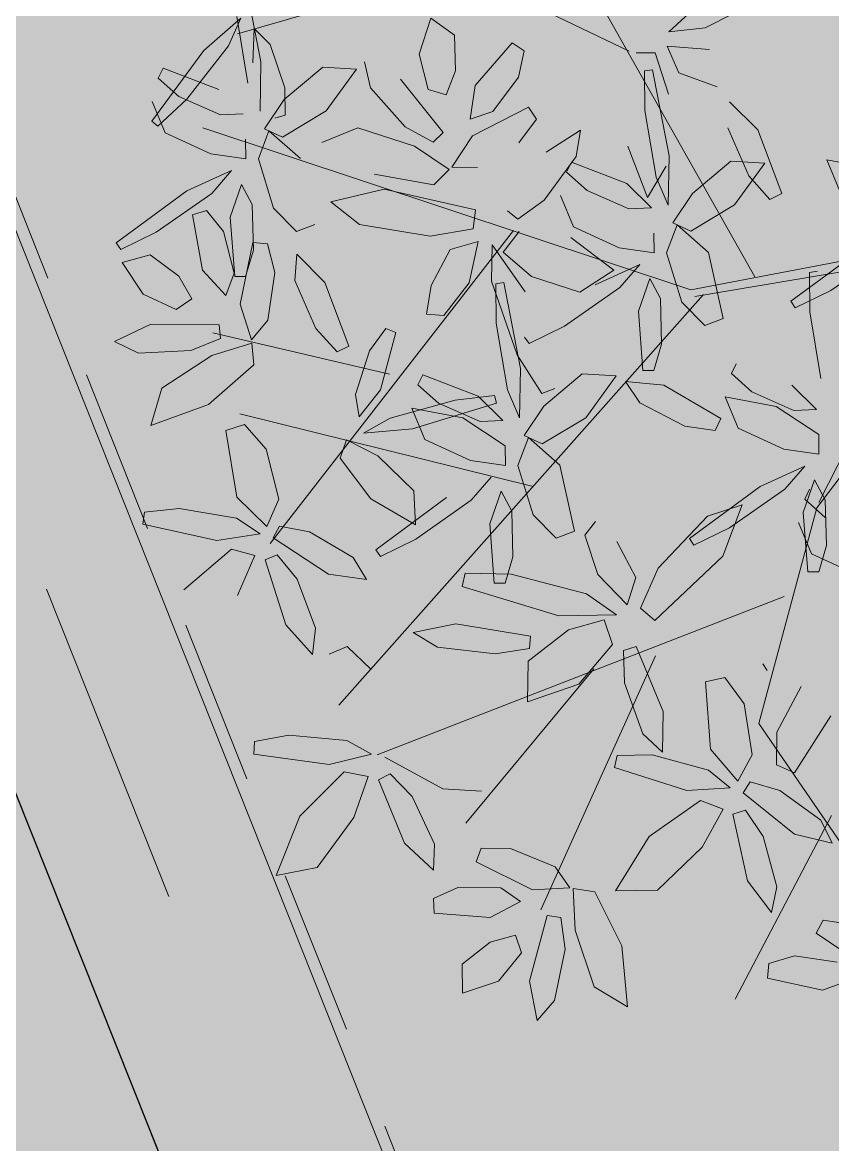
# Model space of a CAD drawing. Header units: metres. Extents: x -466 to 1322, y -1072 to 50.
# Drawn here: x 51.1 to 51.877, y -174.05 to -172.973 of the extents above; entities that cross this region are included whole.
import ezdxf

# ---------------------------------------------------------------- set-up
doc = ezdxf.new("R2010")
doc.units = ezdxf.units.M
for name, pattern in [('B1 P BAJA$0$HIDDEN', [9.524999999999999, 6.35, -3.175]), ('CENTER2', [28.575000000000003, 19.05, -3.175, 3.175, -3.175]), ('Hidden 1_16_', [0.00238125, 0.0015875, -0.0007937500000000001])]:
    doc.linetypes.add(name, pattern=pattern)
for name, color, linetype, lineweight in [('-Arbol', 64, 'Continuous', 9), ('A - Hatch muros', 4, 'Continuous', 0), ('A - PROY', 250, 'B1 P BAJA$0$HIDDEN', 0), ('A-EJES', 61, 'CENTER2', 0), ('A-MURO INT', 4, 'Continuous', 0)]:
    doc.layers.add(name, color=color, linetype=linetype, lineweight=lineweight)
doc.layers.add('AKU_Escalera', color=5, linetype='Continuous')
for name, color, linetype, lineweight, true_color in [('Hatch escaleras', 7, 'Continuous', 0, 0x78372d), ('Hatch Exterior', 7, 'Continuous', 0, 0xa99b89), ('Hatch Interior', 7, 'Continuous', 0, 0xaf6350)]:
    doc.layers.add(name, color=color, linetype=linetype, lineweight=lineweight, true_color=true_color)

# ---------------------------------------------------------------- blocks, each defined once
blk = doc.blocks.new('Planta(planta)002')
at = {"color": 44}
for p, q in [((0.4983716530350648, -0.04321891775215647), (0.7118917931401683, 0.2578444797959989)), ((0.5570896915639736, 0.05286514529511521), (0.7545958211611605, 0.02724272848253406)), ((0.01393868625096673, 0.01978703869039578), (0.2848515129299756, -0.06243573036161365)), ((-0.00108027495667784, -0.02939895851517349), (0.2795135094273604, -0.06243573036161365)), ((-0.00108027495667784, -0.02939895851517349), (0.1300494113538235, -0.248198252253033)), ((0.01163847780128435, -0.02696257955026482), (0.1348123678647113, -0.2424692405600233)), ((0.2848515129299756, -0.06243573036161365), (0.4983716530350648, -0.04321891775215647)), ((0.3755975724746321, -0.06243573036161365), (0.6531737546112453, -0.3763103363160738)), ((0.4716816355219464, -0.1585197934088853), (0.7385818106532867, -0.1777366060183496)), ((0.09719334663995483, -0.1948699466188941), (-0.3076668758615995, -0.6709681296610732)), ((0.5037096565377084, -0.2097646270341151), (0.6852017756270072, -0.2738206690656497)), ((0.1300494113538235, -0.2353870438467283), (0.6211457335954833, -0.4275551699413001)), ((0.1300494113538235, -0.248198252253033), (0.146063421861669, -0.7414297758957602)), ((0.3595835619667866, -0.3250655026908476), (0.3916115829825202, -0.613317691832723)), ((-0.06438751668045484, -0.3828242652802949), (-0.09948473925918222, -0.7478353800989161)), ((0.1353874148564387, -0.4275551699413001), (0.4983716530350648, -0.5428560455980325)), ((0.3062035269405001, -0.4916112119728062), (0.3275555409509998, -0.6645625254579492)), ((-0.08169402640204737, -0.5628119663847677), (0.0499793588143973, -0.7414297758957602))]:
    blk.add_line(p, q, dxfattribs=at)
at = {"color": 66}
for p, q in [((0.6828751419885091, 0.1368205820939608), (0.6682171888598933, 0.0782473393621057)), ((0.6963091549587483, 0.1278637561694556), (0.7175659844463276, 0.102896335963802)), ((0.6543385994896651, 0.0800621686231473), (0.6484841969815796, 0.1078623479545175)), ((0.6960198117809995, 0.06634567188899432), (0.6874929793907043, 0.1068598282349349)), ((0.6682171888598933, 0.0782473393621057), (0.6543385994896651, 0.0800621686231473)), ((0.4434169918089221, -0.05932813618920996), (0.4479294754028889, -0.0531063933884468)), ((0.3317339208667178, -0.1344990020161507), (0.278451108406955, -0.0974499535774207)), ((0.2842699967434683, -0.1206593381674228), (0.3546367692657579, -0.1669873244136983)), ((0.3068508077348753, -0.130541696127036), (0.3595405545066015, -0.1309807637409)), ((0.3284681193900454, -0.1581439497652459), (0.3068508077348753, -0.130541696127036)), ((0.3591492528597247, -0.1607655816129352), (0.3317339208667178, -0.1344990020161507)), ((0.3595405545066015, -0.1309807637409), (0.440009856623675, -0.1709880914792947)), ((0.391881527478283, -0.1853423091896218), (0.3284681193900454, -0.1581439497652459)), ((0.3546367692657579, -0.1669873244136983), (0.3591492528597247, -0.1607655816129352)), ((0.440009856623675, -0.1709880914792947), (0.4335867688724697, -0.1880087144563456)), ((0.4335867688724697, -0.1880087144563456), (0.391881527478283, -0.1853423091896218)), ((0.4074355520300141, -0.2022241044278781), (0.3813830955570392, -0.2314736729526592)), ((0.4352819587464776, -0.2010199816558611), (0.4074355520300141, -0.2022241044278781)), ((0.41748667889751, -0.2376241795114797), (0.4352819587464776, -0.2010199816558611)), ((0.4386049316797838, -0.2412440295131013), (0.4476603665258843, -0.2073579319050545)), ((0.3864298729554396, -0.2624163969266622), (0.41748667889751, -0.2376241795114797)), ((0.4458841545678309, -0.3155781031253895), (0.4386049316797838, -0.2412440295131013)), ((0.3705413050634134, -0.2570803832443005), (0.3864298729554396, -0.2624163969266622)), ((0.3315216738699114, -0.3079166592583533), (0.386161996057627, -0.2729900871715909)), ((0.386161996057627, -0.2729900871715909), (0.3985334056670915, -0.2872749995626798)), ((0.3985334056670915, -0.2872749995626798), (0.3851713931670755, -0.3156532774929346)), ((0.3183058685359796, -0.3310410508274337), (0.2802292394414518, -0.300468022708539)), ((0.3170654119069347, -0.3454356038089923), (0.3315216738699114, -0.3079166592583533)), ((0.3851713931670755, -0.3156532774929346), (0.3456960164087892, -0.3456392845882341)), ((0.429769990455064, -0.3198091889221772), (0.3890250006566411, -0.336055152481253)), ((0.4560805330377597, -0.3180173764116696), (0.429769990455064, -0.3198091889221772)), ((0.4595757409026344, -0.327925321667589), (0.4560805330377597, -0.3180173764116696)), ((0.3167962798387283, -0.3498611402950389), (0.3183058685359796, -0.3310410508274337)), ((0.2837581835373566, -0.3421788781582156), (0.3167962798387283, -0.3498611402950389)), ((0.3890250006566411, -0.336055152481253), (0.3745495912642642, -0.3523025597700973)), ((0.3456960164087892, -0.3456392845882341), (0.3170654119069347, -0.3454356038089923)), ((0.3022363493883233, -0.3599623282817213), (0.2576798286512734, -0.3754696751641875)), ((0.2811348853118787, -0.3802020436586275), (0.3022363493883233, -0.3599623282817213)), ((0.3322271460364572, -0.3636913833379989), (0.3210096222511289, -0.4112172383191215)), ((0.3498659268110922, -0.3569572881212757), (0.3322271460364572, -0.3636913833379989)), ((0.3571447232929108, -0.390086611696228), (0.3498659268110922, -0.3569572881212757)), ((0.310378728670913, -0.3741462143914553), (0.2966166987703454, -0.4043060699702803)), ((0.3188179773342594, -0.3942035024106438), (0.310378728670913, -0.3741462143914553)), ((0.2968332395616002, -0.3856019187354054), (0.2905079615874495, -0.3899680898514273)), ((0.3477798628980029, -0.4527004027380777), (0.2968332395616002, -0.3856019187354054)), ((0.2905079615874495, -0.3899680898514273), (0.3076235224312942, -0.4238589619116393)), ((0.3159541453357644, -0.4379743145109547), (0.3188179773342594, -0.3942035024106438)), ((0.353316495670275, -0.4382004042762162), (0.3571447232929108, -0.390086611696228)), ((0.2966166987703454, -0.4043060699702803), (0.2958044094704446, -0.4613888936240169)), ((0.3210096222511289, -0.4112172383191215), (0.3293737332969355, -0.4603011279372407)), ((0.3076235224312942, -0.4238589619116393), (0.3455461331215126, -0.4765236150698584)), ((0.3062522548270818, -0.4624963161345228), (0.3159541453357644, -0.4379743145109547)), ((0.3293737332969355, -0.4603011279372407), (0.353316495670275, -0.4382004042762162)), ((0.1974362807711989, -0.4502785600252528), (0.1571289572375036, -0.455922933782035)), ((0.2353355701166961, -0.4622294222029986), (0.1974362807711989, -0.4502785600252528)), ((0.1571289572375036, -0.455922933782035), (0.1736589576673726, -0.4783646664347798)), ((0.2397679280103562, -0.4783933893886982), (0.2353355701166961, -0.4622294222029986)), ((0.2958044094704446, -0.4613888936240169), (0.3062522548270818, -0.4624963161345228)), ((0.3678972975138315, -0.4953741671841883), (0.3477798628980029, -0.4527004027380777)), ((0.1295647955281209, -0.468748082325952), (0.1472746849403865, -0.4645866547113116)), ((0.1472746849403865, -0.4645866547113116), (0.1683214111999858, -0.5006902859767024)), ((0.1736589576673726, -0.4783646664347798), (0.2124669391593592, -0.4836758169391189)), ((0.2124669391593592, -0.4836758169391189), (0.2397679280103562, -0.4783933893886982)), ((0.3455461331215126, -0.4765236150698584), (0.3678972975138315, -0.4953741671841883)), ((0.3836339948750846, -0.4751244741575942), (0.3794769029375278, -0.5087882758647737)), ((0.3232082389609232, -0.494459866541836), (0.2663577820157368, -0.4996689082304557)), ((0.3546506704557491, -0.5049662387612552), (0.3232082389609232, -0.494459866541836)), ((0.1683214111999858, -0.5006902859767024), (0.1811130431815053, -0.5684943067423802)), ((0.2663577820157368, -0.4996689082304557), (0.2663577820157368, -0.5101752804498749)), ((0.3355946513679768, -0.5154726109806744), (0.3546506704557491, -0.5049662387612552)), ((0.2663577820157368, -0.5101752804498749), (0.2917658074661009, -0.5172383878242746)), ((0.2917658074661009, -0.5172383878242746), (0.3355946513679768, -0.5154726109806744)), ((0.2447789836424583, -0.5802596235689368), (0.2944165930450673, -0.5374818004489583)), ((0.2944165930450673, -0.5374818004489583), (0.3035039990966339, -0.546190351110118)), ((0.3035039990966339, -0.546190351110118), (0.2894424137113916, -0.5730931106374015)), ((0.1702588424577529, -0.601831656603359), (0.1412370667094391, -0.5578528125115376)), ((0.1811130431815053, -0.5684943067423802), (0.1702588424577529, -0.601831656603359)), ((0.2289050668629411, -0.6150154104438084), (0.2447789836424583, -0.5802596235689368)), ((0.2894424137113916, -0.5730931106374015), (0.2531205473575859, -0.6079377573390818)), ((0.1959190556035999, -0.6086328251137711), (0.2082904652130644, -0.62291773750486)), ((0.2531205473575859, -0.6079377573390818), (0.2289050668629411, -0.6150154104438084)), ((0.2525908961787913, -0.6288210920274659), (0.2978443029211526, -0.6190282837129635)), ((0.2978443029211526, -0.6190282837129635), (0.3209044480566323, -0.6272952049773943)), ((0.3238665002721071, -0.6260939116268869), (0.3427416657634375, -0.616914865226855)), ((0.05172882432832182, -0.6536661287157033), (0.09351524308332948, -0.6778216161003963)), ((0.107322742375203, -0.6715728677893509), (0.08269990390166271, -0.6810159111851277)), ((0.08269990390166271, -0.6810159111851277), (0.04852648371167056, -0.708516145332398)), ((0.06743688819724625, -0.7111124131063677), (-0.004657837386687902, -0.7547027277165625)), ((0.04852648371167056, -0.708516145332398), (0.0394636253353724, -0.7282994797009419)), ((0.0345234389335296, -0.7480050308799555), (0.09089194485785157, -0.7158447816008078)), ((0.0394636253353724, -0.7282994797009419), (0.07098514442446202, -0.7180328254340553)), ((0.1063737583163178, -0.7399488079124605), (0.1055614690164175, -0.7970316315661972)), ((0.03452556351544089, -0.7438910322541048), (0.07608722872510754, -0.7662156673580389)), ((0.06370600276250116, -0.7457403105068794), (0.03452556351544089, -0.7438910322541048))]:
    blk.add_line(p, q, dxfattribs=at)
at = {"color": 68}
for p, q in [((0.7175659844463276, 0.102896335963802), (0.7248728874250832, 0.04932966600600963)), ((0.7113621254723084, 0.0456734166149495), (0.6960198117809995, 0.06634567188899432)), ((0.5647739418729953, 0.04492481836150652), (0.5817678591377657, 0.06273216266160198)), ((0.5817678591377657, 0.06273216266160198), (0.5862392157388929, 0.02589906239900941)), ((0.5518433845386066, -0.002026410538002565), (0.5647739418729953, 0.04492481836150652)), ((0.7248728874250832, 0.04932966600600963), (0.7113621254723084, 0.0456734166149495)), ((0.5862392157388929, 0.02589906239900941), (0.5660588268689706, -0.03422036219573243)), ((0.5987540821644775, -0.001778517669841051), (0.639700063166659, 0.02749355125187414)), ((0.639700063166659, 0.02749355125187414), (0.6646805435539473, 0.03102317852366099)), ((0.6646805435539473, 0.03102317852366099), (0.6439836504744996, -0.001095111780658797)), ((0.4675885425242612, 0.01939685921054402), (0.5309314109583028, 0.005500411281063489)), ((0.5309314109583028, 0.005500411281063489), (0.5295912397662867, -0.01334937489603583)), ((0.5537904041942538, -0.03140867081179621), (0.5518433845386066, -0.002026410538002565)), ((0.5809776286198787, -0.02638510932951554), (0.5987540821644775, -0.001778517669841051)), ((0.6439836504744996, -0.001095111780658797), (0.5887213643027387, -0.03630752642606971)), ((0.5000836595123967, -0.02398764279535159), (0.4509624705352682, -0.01731120772854711)), ((0.5295912397662867, -0.01334937489603583), (0.5000836595123967, -0.02398764279535159)), ((0.5660588268689706, -0.03422036219573243), (0.5537904041942538, -0.03140867081179621)), ((0.5887213643027387, -0.03630752642606971), (0.5809776286198787, -0.02638510932951554)), ((0.4855458940361057, -0.06270379979579666), (0.5289155638020926, -0.03869259957345683)), ((0.5289155638020926, -0.03869259957345683), (0.5572206478092738, -0.04300249740842688)), ((0.5572206478092738, -0.04300249740842688), (0.5375302414407201, -0.07805877512265802)), ((0.5570909685216225, -0.07303813925035207), (0.5658432816361838, -0.04742725982322327)), ((0.5658432816361838, -0.04742725982322327), (0.5826412301922748, -0.08575420875161655)), ((0.5872627800918337, -0.04675040773112471), (0.5870716605308957, -0.0700947631252351)), ((0.6285822413932909, -0.05315795030609394), (0.5872627800918337, -0.04675040773112471)), ((0.6821209071585148, -0.07906482748315646), (0.6285822413932909, -0.05315795030609394)), ((0.468250045317264, -0.0888710245900377), (0.4855458940361057, -0.06270379979579666)), ((0.5620927288401392, -0.1287806591914791), (0.5570909685216225, -0.07303813925035207)), ((0.5870716605308957, -0.0700947631252351), (0.6366150155797996, -0.1042582743847156)), ((0.7441611600415499, -0.09276408358705446), (0.7972990753851903, -0.06735459482204043)), ((0.7972990753851903, -0.06735459482204043), (0.7902115537688026, -0.1040070134183688)), ((0.5375302414407201, -0.07805877512265802), (0.4784436235222813, -0.1047833299266152)), ((0.5826412301922748, -0.08575420875161655), (0.5858542253695536, -0.1584699969936949)), ((0.6967459440269472, -0.1165417053257878), (0.6821209071585148, -0.07906482748315646)), ((0.4784436235222813, -0.1047833299266152), (0.468250045317264, -0.0888710245900377)), ((0.7044483344973003, -0.1349421965564925), (0.7441611600415499, -0.09276408358705446)), ((0.6366150155797996, -0.1042582743847156), (0.6967459440269472, -0.1165417053257878)), ((0.7902115537688026, -0.1040070134183688), (0.7454326566021408, -0.1398573436691564)), ((0.5562665845467656, -0.1203299018518695), (0.5191123602570968, -0.133110898364837)), ((0.5461013648084503, -0.1440774865890457), (0.5562665845467656, -0.1203299018518695)), ((0.5740658234091329, -0.159953394022514), (0.5620927288401392, -0.1287806591914791)), ((0.5191123602570968, -0.133110898364837), (0.4696540561639573, -0.1791740146907843)), ((0.7085744341588178, -0.1555213623977583), (0.7044483344973003, -0.1349421965564925)), ((0.7454326566021408, -0.1398573436691564), (0.7085744341588178, -0.1555213623977583)), ((0.7658384891928609, -0.1426275389926541), (0.8156277903250242, -0.1352134782576648)), ((0.8156277903250242, -0.1352134782576648), (0.8396289102008065, -0.1440834407139153)), ((0.5063242929960783, -0.1774560280643316), (0.5461013648084503, -0.1440774865890457)), ((0.738929499770796, -0.1569676832031419), (0.7658384891928609, -0.1426275389926541)), ((0.8396289102008065, -0.1440834407139153), (0.8067557819149371, -0.1640221144944078)), ((0.5858542253695536, -0.1584699969936949), (0.5740658234091329, -0.159953394022514)), ((0.6951790444787722, -0.1789231013953181), (0.708990494831792, -0.1586905503943257)), ((0.708990494831792, -0.1586905503943257), (0.7232914085636124, -0.1917335006278584)), ((0.7414686392082199, -0.1700145178572203), (0.738929499770796, -0.1569676832031419)), ((0.8067557819149371, -0.1640221144944078), (0.7414686392082199, -0.1700145178572203)), ((0.4696540561639573, -0.1791740146907843), (0.4773452303984662, -0.1891372291448876)), ((0.4773452303984662, -0.1891372291448876), (0.5063242929960783, -0.1774560280643316)), ((0.6932515670425641, -0.2251838271484576), (0.6951790444787722, -0.1789231013953181)), ((0.7699852348534946, -0.1920864347881377), (0.7837981286002984, -0.180551811101199)), ((0.7837981286002984, -0.180551811101199), (0.816896493476424, -0.1921197532301315)), ((0.7232914085636124, -0.1917335006278584), (0.71690317027331, -0.251774076621027)), ((0.7844749663986255, -0.2125433129714693), (0.7699852348534946, -0.1920864347881377)), ((0.816896493476424, -0.1921197532301315), (0.8397399009043038, -0.2204419110173603)), ((0.4563925252676193, -0.2167672560810416), (0.4757950527259345, -0.2011482929910215)), ((0.4757950527259345, -0.2011482929910215), (0.5227800252659627, -0.2183251216334163)), ((0.7320220681882086, -0.2207636018435526), (0.737838344553845, -0.1987395043691134)), ((0.737838344553845, -0.1987395043691134), (0.7623541211341749, -0.2205156741483254)), ((0.4476603665258843, -0.2073579319050545), (0.4676556554696942, -0.2587902692217625)), ((0.8137035360112623, -0.2304336006318337), (0.7844749663986255, -0.2125433129714693)), ((0.4771549651377356, -0.2457239415027317), (0.4563925252676193, -0.2167672560810416)), ((0.5227800252659627, -0.2183251216334163), (0.5554631314703298, -0.2585047564582528)), ((0.7029070167584792, -0.2519026648920111), (0.6932515670425641, -0.2251838271484576)), ((0.7460883455216134, -0.2597025743134989), (0.7320220681882086, -0.2207636018435526)), ((0.7623541211341749, -0.2205156741483254), (0.7770235009094044, -0.2725501651953053)), ((0.8397399009043038, -0.2204419110173603), (0.8137035360112623, -0.2304336006318337)), ((0.518743006985062, -0.2715810743649172), (0.4771549651377356, -0.2457239415027317)), ((0.5554631314703298, -0.2585047564582528), (0.518743006985062, -0.2715810743649172)), ((0.71690317027331, -0.251774076621027), (0.7029070167584792, -0.2519026648920111)), ((0.4676556554696942, -0.2587902692217625), (0.4734351446266176, -0.3556787108664743)), ((0.7641508093684131, -0.2780458599325186), (0.7460883455216134, -0.2597025743134989)), ((0.4954037121446735, -0.2775445579765563), (0.5068572590122935, -0.2743849453932192)), ((0.5090177484520977, -0.3490467762155465), (0.4954037121446735, -0.2775445579765563)), ((0.5068572590122935, -0.2743849453932192), (0.5231795517687923, -0.3035170093361526)), ((0.6514845380097638, -0.2704442053193361), (0.6621927580104416, -0.3059689055886672)), ((0.7770235009094044, -0.2725501651953053), (0.7641508093684131, -0.2780458599325186)), ((0.7145922390360191, -0.2952498109138801), (0.7386002865765704, -0.2874976291340108)), ((0.7386002865765704, -0.2874976291340108), (0.7237046860263403, -0.3226838059576238)), ((0.6792591740597054, -0.3310967340533644), (0.7145922390360191, -0.2952498109138801)), ((0.5231795517687923, -0.3035170093361526), (0.5361282764789292, -0.3579649355046666)), ((0.6621927580104416, -0.3059689055886672), (0.6525975470567205, -0.3686548309252036)), ((0.4602514629511933, -0.3573691726538577), (0.4458841545678309, -0.3155781031253895)), ((0.7237046860263403, -0.3226838059576238), (0.675282975349405, -0.3668332380401456)), ((0.4076963176036053, -0.3517503926716912), (0.4595757409026344, -0.327925321667589)), ((0.6659555497299028, -0.3583822656300217), (0.6792591740597054, -0.3310967340533644)), ((0.3745495912642642, -0.3523025597700973), (0.4076963176036053, -0.3517503926716912)), ((0.5311415515983704, -0.384566678019997), (0.5090177484520977, -0.3490467762155465)), ((0.3925976991698121, -0.3760962825462961), (0.3652485147690072, -0.3657551038263289)), ((0.4734351446266176, -0.3556787108664743), (0.4602514629511933, -0.3573691726538577)), ((0.5361282764789292, -0.3579649355046666), (0.5311415515983704, -0.384566678019997)), ((0.675282975349405, -0.3668332380401456), (0.6659555497299028, -0.3583822656300217)), ((0.445880511629575, -0.4131453309850261), (0.3925976991698121, -0.3760962825462961)), ((0.7174393388694273, -0.3766142053814709), (0.6756328715158286, -0.3773716824473863)), ((0.7746214745705284, -0.3929775294217905), (0.7174393388694273, -0.3766142053814709)), ((0.6504043880144108, -0.4084346292179966), (0.6546451214921047, -0.3817038172314984)), ((0.6546451214921047, -0.3817038172314984), (0.6777537471644317, -0.4165910284899113)), ((0.6756328715158286, -0.3773716824473863), (0.6794392148331774, -0.4004044244900435)), ((0.7954437752690566, -0.4273990324374144), (0.7746214745705284, -0.3929775294217905)), ((0.3984165875063255, -0.3993056671362982), (0.4687833600286151, -0.4456336533825738)), ((0.6648709343136341, -0.4624990831026263), (0.6504043880144108, -0.4084346292179966)), ((0.6794392148331774, -0.4004044244900435), (0.7340978289440052, -0.4255862718123131)), ((0.4331818090115949, -0.4181479852291812), (0.4032504306573492, -0.4310247257415192)), ((0.4247405277754623, -0.4672186622646848), (0.4331818090115949, -0.4181479852291812)), ((0.4732958436225818, -0.4394119105818106), (0.445880511629575, -0.4131453309850261)), ((0.565583118069446, -0.4392362859738448), (0.5781461735253064, -0.4104953800390909)), ((0.6777537471644317, -0.4165910284899113), (0.6933623467371062, -0.4876844938510523)), ((0.7340978289440052, -0.4255862718123131), (0.7954437752690566, -0.4273990324374144)), ((0.4032504306573492, -0.4310247257415192), (0.3836339948750846, -0.4751244741575942)), ((0.4687833600286151, -0.4456336533825738), (0.4732958436225818, -0.4394119105818106)), ((0.5783492311428873, -0.4531695861838578), (0.565583118069446, -0.4392362859738448)), ((0.4834030196872938, -0.4634014360979393), (0.4986774116936943, -0.4440989055939113)), ((0.4986774116936943, -0.4440989055939113), (0.5065356974162634, -0.4803606988522588)), ((0.6820016539406826, -0.4911632215941886), (0.6648709343136341, -0.4624990831026263)), ((0.3983512710561481, -0.5083057266689863), (0.4247405277754623, -0.4672186622646848)), ((0.4748696157217078, -0.5113472203225395), (0.4834030196872938, -0.4634014360979393)), ((0.5215563840114168, -0.5067623899785474), (0.5596200244918421, -0.4738293267659408)), ((0.5596200244918421, -0.4738293267659408), (0.584167069770924, -0.4680047892629187)), ((0.584167069770924, -0.4680047892629187), (0.5665289529463013, -0.5018993727549095)), ((0.5065356974162634, -0.4803606988522588), (0.4920012364935216, -0.5420886726909462)), ((0.6933623467371062, -0.4876844938510523), (0.6820016539406826, -0.4911632215941886)), ((0.5665289529463013, -0.5018993727549095), (0.5147596756413471, -0.5420712079807597)), ((0.3794769029375278, -0.5087882758647737), (0.3983512710561481, -0.5083057266689863)), ((0.4795253751602651, -0.5404235338506815), (0.4748696157217078, -0.5113472203225395)), ((0.5061315594580034, -0.5329073979384944), (0.5215563840114168, -0.5067623899785474)), ((0.5147596756413471, -0.5420712079807597), (0.5061315594580034, -0.5329073979384944)), ((0.4920012364935216, -0.5420886726909462), (0.4795253751602651, -0.5404235338506815)), ((0.4144672555000941, -0.5778953810313734), (0.4554306908838122, -0.5499765172777753)), ((0.4554306908838122, -0.5499765172777753), (0.4840130431905241, -0.5516504756453653)), ((0.4840130431905241, -0.5516504756453653), (0.467648786604844, -0.5883773842619942)), ((0.4866614225770833, -0.5815694108570124), (0.4930079038090431, -0.5552589128408467)), ((0.4930079038090431, -0.5552589128408467), (0.5132781052775348, -0.5918682698726165)), ((0.5142730317716442, -0.5526042234842046), (0.5162414670048321, -0.5758662250787769)), ((0.5560079732776195, -0.5551633525519848), (0.5142730317716442, -0.5526042234842046)), ((0.3996652937645795, -0.6055498917867226), (0.4144672555000941, -0.5778953810313734)), ((0.4967964608479392, -0.6366105512423559), (0.4866614225770833, -0.5815694108570124)), ((0.5162414670048321, -0.5758662250787769), (0.5687317575224906, -0.605301899564854)), ((0.467648786604844, -0.5883773842619942), (0.4112866615835955, -0.6204513785501771)), ((0.5132781052775348, -0.5918682698726165), (0.5232016217240254, -0.6639753639689125)), ((0.119822902056554, -0.6295272956935491), (0.09457034448259538, -0.6020329128563713)), ((0.4112866615835955, -0.6204513785501771), (0.3996652937645795, -0.6055498917867226)), ((0.2082904652130644, -0.62291773750486), (0.1949284527130484, -0.6512960154351148)), ((0.3427416657634375, -0.616914865226855), (0.3935664385394748, -0.6447167392398594)), ((0.2291676567859291, -0.6448982763558133), (0.2525908961787913, -0.6288210920274659)), ((0.3209044480566323, -0.6272952049773943), (0.292531900547166, -0.6494616490206724)), ((0.3483135346994652, -0.6578150804596898), (0.3238665002721071, -0.6260939116268869)), ((0.1280629280819525, -0.6666837887696144), (0.08998629898742472, -0.6361107606507193)), ((0.1268224714529076, -0.6810783417511725), (0.1412787334158843, -0.6435593972005336)), ((0.2328192386591663, -0.6584103005556576), (0.2291676567859291, -0.6448982763558133)), ((0.3935664385394748, -0.6447167392398594), (0.4315470233747893, -0.6897362388143176)), ((0.5116009064405445, -0.6665425204575577), (0.4967964608479392, -0.6366105512423559)), ((0.1949284527130484, -0.6512960154351148), (0.1554530759547621, -0.6812820225304144)), ((0.2395270500010369, -0.6554519268643575), (0.198782060202614, -0.6716978904234332)), ((0.292531900547166, -0.6494616490206724), (0.2328192386591663, -0.6584103005556576)), ((0.2658375925837326, -0.6536601143538499), (0.2395270500010369, -0.6554519268643575)), ((0.2693328004486073, -0.6635680596097693), (0.2658375925837326, -0.6536601143538499)), ((0.3181307149686674, -0.6615788527703792), (0.3301165810796149, -0.6558337559788541)), ((0.3301165810796149, -0.6558337559788541), (0.3507751817572657, -0.6782604290655119)), ((0.1265533393847011, -0.6855038782372196), (0.1280629280819525, -0.6666837887696144)), ((0.2174533771495781, -0.6873931306138714), (0.2693328004486073, -0.6635680596097693)), ((0.2325015321701942, -0.6886515735533454), (0.2666389388345527, -0.6652263478069891)), ((0.2666389388345527, -0.6652263478069891), (0.2894179600701134, -0.665304654096472)), ((0.2894179600701134, -0.665304654096472), (0.2745227871152114, -0.6945169579123878)), ((0.340382601763018, -0.723248727384826), (0.3181307149686674, -0.6615788527703792)), ((0.3942914441016443, -0.6921141716656951), (0.3483135346994652, -0.6578150804596898)), ((0.5232016217240254, -0.6639753639689125), (0.5116009064405445, -0.6665425204575577)), ((0.09351524308332948, -0.6778216161003963), (0.1265533393847011, -0.6855038782372196)), ((0.1135747434198056, -0.6800165838049024), (0.107322742375203, -0.6715728677893509)), ((0.198782060202614, -0.6716978904234332), (0.1843066508102371, -0.6879452977122775)), ((0.3507751817572657, -0.6782604290655119), (0.3704972608209216, -0.7245743837791654)), ((0.1554530759547621, -0.6812820225304144), (0.1268224714529076, -0.6810783417511725)), ((0.1843066508102371, -0.6879452977122775), (0.2174533771495781, -0.6873931306138714)), ((0.2193021605359737, -0.7107537299182702), (0.2325015321701942, -0.6886515735533454)), ((0.1119934089342962, -0.6956050662239015), (0.06743688819724625, -0.7111124131063677)), ((0.1596229863570651, -0.6926000260634559), (0.1419842055824301, -0.6993341212801791)), ((0.1669017828388837, -0.7257293496384083), (0.1596229863570651, -0.6926000260634559)), ((0.2745227871152114, -0.6945169579123878), (0.2278645047185304, -0.7218259975384811)), ((0.2878124731122567, -0.713914756345404), (0.3039575787930744, -0.6947373804088244)), ((0.3039575787930744, -0.6947373804088244), (0.3186008848325743, -0.7051976464424063)), ((0.4315470233747893, -0.6897362388143176), (0.3942914441016443, -0.6921141716656951)), ((0.1285750368802323, -0.7298462403528241), (0.1201357882168859, -0.7097889523336356)), ((0.1750055743149801, -0.7013978417685092), (0.2081736470522983, -0.7349484050784785)), ((0.202354758715785, -0.7117390204884764), (0.1750055743149801, -0.7013978417685092)), ((0.2278645047185304, -0.7218259975384811), (0.2193021605359737, -0.7107537299182702)), ((0.3186008848325743, -0.7051976464424063), (0.3157473519063299, -0.7401429807863544)), ((0.2556375711755479, -0.7487880689272064), (0.202354758715785, -0.7117390204884764)), ((0.2778654278595418, -0.7467084747212116), (0.2878124731122567, -0.713914756345404)), ((0.1257112048817373, -0.773617052453135), (0.1285750368802323, -0.7298462403528241)), ((0.1630735552162479, -0.7738431422183965), (0.1669017828388837, -0.7257293496384083)), ((0.3679620513807613, -0.7500361728435934), (0.340382601763018, -0.723248727384826)), ((0.3704972608209216, -0.7245743837791654), (0.3679620513807613, -0.7500361728435934)), ((0.2081736470522983, -0.7349484050784785), (0.278540419574588, -0.781276391324754)), ((0.3157473519063299, -0.7401429807863544), (0.294096011314938, -0.76938653281473)), ((0.1255225088058403, -0.7654990977781466), (0.06370600276250116, -0.7457403105068794)), ((0.2830529031685547, -0.7750546485239909), (0.2556375711755479, -0.7487880689272064)), ((0.294096011314938, -0.76938653281473), (0.2778654278595418, -0.7467084747212116)), ((0.07608722872510754, -0.7662156673580389), (0.1569599213857877, -0.7898244065588091)), ((0.1160093143730547, -0.7981390540767013), (0.1257112048817373, -0.773617052453135)), ((0.1594452268755902, -0.7825514533562226), (0.1255225088058403, -0.7654990977781466)), ((0.1391307928429084, -0.7959438658794209), (0.1630735552162479, -0.7738431422183965)), ((0.278540419574588, -0.781276391324754), (0.2830529031685547, -0.7750546485239909)), ((0.1569599213857877, -0.7898244065588091), (0.1594452268755902, -0.7825514533562226)), ((0.1055614690164175, -0.7970316315661972), (0.1160093143730547, -0.7981390540767013))]:
    blk.add_line(p, q, dxfattribs=at)
at = {"color": 64}
for p, q in [((0.3279501274505821, -0.05189488708285239), (0.3317783550732178, -0.003781094502864235)), ((0.3156233996922069, -0.04116285995330182), (0.274878409893784, -0.05740882351237753)), ((0.3419339422749026, -0.03937104744279418), (0.3156233996922069, -0.04116285995330182)), ((0.3454291501397773, -0.04927899269871361), (0.3419339422749026, -0.03937104744279418)), ((0.2808858866073898, -0.07619079894115721), (0.2905877771160714, -0.05166879731759266)), ((0.2935497268407481, -0.07310406370281575), (0.3454291501397773, -0.04927899269871361)), ((0.3040073650772426, -0.07399561074387684), (0.3279501274505821, -0.05189488708285239)), ((0.274878409893784, -0.05740882351237753), (0.2604030005014071, -0.07365623080122186)), ((0.2604030005014071, -0.07365623080122186), (0.2935497268407481, -0.07310406370281575)), ((0.2704380412507521, -0.0750833764306531), (0.2808858866073898, -0.07619079894115721)), ((0.2180805552736, -0.08504505436912346), (0.2068630314882718, -0.1325709093502461)), ((0.235719336048235, -0.07831095915240027), (0.2180805552736, -0.08504505436912346)), ((0.2429981325300536, -0.1114402827273526), (0.235719336048235, -0.07831095915240027)), ((0.1962321379080558, -0.09549988542257815), (0.1824701080074886, -0.1256597410014049)), ((0.2046713865714027, -0.1155571734417684), (0.1962321379080558, -0.09549988542257815)), ((0.2511019240061501, -0.0871087748574535), (0.2842699967434683, -0.1206593381674228)), ((0.278451108406955, -0.0974499535774207), (0.2511019240061501, -0.0871087748574535)), ((0.1106197886246996, -0.1337159639688998), (0.1669882945490215, -0.1015557146897521)), ((0.0369537609081263, -0.1079934695065621), (0.1073205334304159, -0.1543214557528376)), ((0.2018075545729072, -0.1593279855420811), (0.2046713865714027, -0.1155571734417684)), ((0.2391699049074179, -0.1595540753073408), (0.2429981325300536, -0.1114402827273526)), ((0.1118330170243826, -0.1480997129520745), (0.08441768503137581, -0.12183313335529)), ((0.07511364627086436, -0.1471639187260472), (0.1106197886246996, -0.1337159639688998)), ((0.2068630314882718, -0.1325709093502461), (0.2152271425340784, -0.1816547989683652)), ((0.1073205334304159, -0.1543214557528376), (0.1118330170243826, -0.1480997129520745)), ((0.1921056640642256, -0.1838499871656456), (0.2018075545729072, -0.1593279855420811)), ((0.2152271425340784, -0.1816547989683652), (0.2391699049074179, -0.1595540753073408)), ((0.1816578187075879, -0.1827425646551415), (0.1921056640642256, -0.1838499871656456)), ((0.2248712148834411, -0.2408898554499164), (0.2362159730641384, -0.1784968288334277)), ((0.2362159730641384, -0.1784968288334277), (0.2487608931491117, -0.1795189753129716)), ((0.2487608931491117, -0.1795189753129716), (0.2549039465521281, -0.208317777357923)), ((0.09054599697649834, -0.2445880113464227), (0.145186319164214, -0.2096614392596603)), ((0.145186319164214, -0.2096614392596603), (0.1575577287736785, -0.2239463516507492)), ((0.2549039465521281, -0.208317777357923), (0.248844433223375, -0.2566385752235458)), ((0.1575577287736785, -0.2239463516507492), (0.1441957162736625, -0.252324629581004)), ((0.2345816333999211, -0.2767001623048344), (0.2248712148834411, -0.2408898554499164)), ((0.1441957162736625, -0.252324629581004), (0.1047203395153762, -0.2823106366763035)), ((0.188794313561651, -0.2564805410102466), (0.1480493237632281, -0.2727265045693223)), ((0.2151048561443467, -0.254688728499739), (0.188794313561651, -0.2564805410102466)), ((0.2186000640092214, -0.2645966737556584), (0.2151048561443467, -0.254688728499739)), ((0.248844433223375, -0.2566385752235458), (0.2345816333999211, -0.2767001623048344)), ((0.1667206407101922, -0.2884217447597606), (0.2186000640092214, -0.2645966737556584)), ((0.1480493237632281, -0.2727265045693223), (0.1335739143708512, -0.2889739118581667)), ((0.1047203395153762, -0.2823106366763035), (0.07608973501352168, -0.2821069558970617)), ((0.1335739143708512, -0.2889739118581667), (0.1667206407101922, -0.2884217447597606)), ((0.2323216677466533, -0.2869014775352792), (0.2419717647823489, -0.3180233907735226)), ((0.2802292394414518, -0.300468022708539), (0.2323216677466533, -0.2869014775352792)), ((-0.0615358617855124, -0.330936638352151), (-0.06142345283838591, -0.2917670696617662)), ((0.0612606724949103, -0.2966336803697907), (0.01670415175786033, -0.3121410272522569)), ((0.04015920841846565, -0.3168733957466969), (0.0612606724949103, -0.2966336803697907)), ((0.1088902499176791, -0.2936286402093451), (0.09125146914304416, -0.3003627354260683)), ((0.1161690463994978, -0.3267579637842974), (0.1088902499176791, -0.2936286402093451)), ((-0.09252982108109631, -0.3110981667775876), (-0.08158462941135536, -0.3502994686037875)), ((0.01670415175786033, -0.3121410272522569), (-0.05539057382607382, -0.3557313418624517)), ((0.02680657299199751, -0.3115838692890076), (0.06128976368285777, -0.3179164934593164)), ((0.06940305177749995, -0.310817566479523), (0.05564102187693276, -0.3409774220583497)), ((0.07784230044084683, -0.3308748544987132), (0.06940305177749995, -0.310817566479523)), ((0.1242728378755942, -0.3024264559143983), (0.1574409106129124, -0.3359770192243676)), ((0.1516220222763991, -0.3127676346343655), (0.1242728378755942, -0.3024264559143983)), ((-0.1107397472802987, -0.3223889817362124), (-0.09505353903617575, -0.3537611251484165)), ((-0.01620929750585631, -0.3490336450258447), (0.04015920841846565, -0.3168733957466969)), ((0.06128976368285777, -0.3179164934593164), (0.02155277148978385, -0.352519580701431)), ((0.2049048347361619, -0.3498166830730955), (0.1516220222763991, -0.3127676346343655)), ((0.2419717647823489, -0.3180233907735226), (0.2837581835373566, -0.3421788781582156)), ((-0.09505353903617575, -0.3537611251484165), (-0.1441210738311902, -0.3285128790519849)), ((-0.08158462941135536, -0.3502994686037875), (-0.0615358617855124, -0.330936638352151)), ((-0.07168943692114382, -0.3589164233110971), (-0.03869927607815171, -0.3332632331713281)), ((0.07497846844235134, -0.3746456665990259), (0.07784230044084683, -0.3308748544987132)), ((0.112340818776862, -0.3748717563642856), (0.1161690463994978, -0.3267579637842974)), ((0.1226931396348911, -0.3736456344806438), (0.1378152857072337, -0.3241086868153928)), ((0.1378152857072337, -0.3241086868153928), (0.1691486056388669, -0.3472944732862384)), ((0.05564102187693276, -0.3409774220583497), (0.05482873257703202, -0.3980602457120863)), ((0.2642211781372144, -0.3379981936440402), (0.272977133913523, -0.3479982117448674)), ((-0.05171543985969151, -0.362481599782992), (-0.01620929750585631, -0.3490336450258447)), ((0.1691486056388669, -0.3472944732862384), (0.1708810132959151, -0.3962347972354863)), ((0.2323201667291688, -0.37608326266988), (0.2049048347361619, -0.3498166830730955)), ((0.272977133913523, -0.3479982117448674), (0.2463023343123112, -0.3832312659518351)), ((-0.06521386241290017, -0.3759171467537854), (-0.07168943692114382, -0.3589164233110971)), ((-0.05539057382607382, -0.3557313418624517), (-0.05171543985969151, -0.362481599782992)), ((0.0652765779336697, -0.3991676682225904), (0.07497846844235134, -0.3746456665990259)), ((0.0883980564035225, -0.39697248002531), (0.112340818776862, -0.3748717563642856)), ((0.2576798286512734, -0.3754696751641875), (0.1855851030673392, -0.4190599897743823)), ((0.2278076831352021, -0.3823050054706432), (0.2323201667291688, -0.37608326266988)), ((0.2463023343123112, -0.3832312659518351), (0.1886627502720213, -0.4307309495014522)), ((0.2247663793875567, -0.4123622929377753), (0.2811348853118787, -0.3802020436586275)), ((0.04805870489133923, -0.395697784902965), (0.0226781805359213, -0.4005049105120619)), ((0.09794836520225303, -0.4100979330635139), (0.04805870489133923, -0.395697784902965)), ((0.05482873257703202, -0.3980602457120863), (0.0652765779336697, -0.3991676682225904)), ((0.1554859271765032, -0.4421136961226555), (0.1870244024768954, -0.3968321162304722)), ((0.1708810132959151, -0.3962347972354863), (0.1584258157014844, -0.4296179755271758)), ((0.0226781805359213, -0.4005049105120619), (0.05400848230667421, -0.4242157191314533)), ((0.1238063410135641, -0.4276365081100293), (0.09794836520225303, -0.4100979330635139)), ((0.1855851030673392, -0.4190599897743823), (0.1892602370337215, -0.4258102476949226)), ((0.1892602370337215, -0.4258102476949226), (0.2247663793875567, -0.4123622929377753)), ((0.1198261284038686, -0.4395770990060299), (0.1238063410135641, -0.4276365081100293)), ((0.1584258157014844, -0.4296179755271758), (0.1346404283400542, -0.4222243682989824)), ((0.1886627502720213, -0.4307309495014522), (0.1554859271765032, -0.4421136961226555)), ((0.0193651559212018, -0.4552221378032266), (0.02758492802660584, -0.4438932281165275)), ((0.02758492802660584, -0.4438932281165275), (0.05480783200452066, -0.452019574072251)), ((0.06383685936097727, -0.496062656252553), (0.0193651559212018, -0.4552221378032266)), ((-0.02985344008113167, -0.4775845125873592), (-0.004364765976802687, -0.4739711734223786)), ((-0.004364765976802687, -0.4739711734223786), (0.03530572538498689, -0.4858183608586255)), ((0.1412370667094391, -0.5578528125115376), (0.1295647955281209, -0.468748082325952)), ((-0.03309014327551552, -0.4912018765240986), (-0.02985344008113167, -0.4775845125873592)), ((0.09085369436933455, -0.4810792664803119), (0.09890667733707659, -0.5042149909380189)), ((0.01746735864414717, -0.5103517580159329), (-0.03309014327551552, -0.4912018765240986)), ((0.03530572538498689, -0.4858183608586255), (0.04955357657840054, -0.5035916182048588)), ((0.04955357657840054, -0.5035916182048588), (0.01746735864414717, -0.5103517580159329)), ((0.09890667733707659, -0.5042149909380189), (0.06383685936097727, -0.496062656252553)), ((0.09237673161385462, -0.544712900006278), (0.1017020195854643, -0.5057651266596803)), ((0.1017020195854643, -0.5057651266596803), (0.1207006693470882, -0.5146857809167535)), ((0.1207006693470882, -0.5146857809167535), (0.1309942714896994, -0.5716958105720735)), ((0.03648177360133786, -0.5796444833649677), (0.07048866665465248, -0.5235922655165144)), ((0.07048866665465248, -0.5235922655165144), (0.0824878484042344, -0.5293094991932179)), ((-0.02104250146900988, -0.5457370423586743), (0.01072217348592464, -0.5328771395915992)), ((0.01072217348592464, -0.5328771395915992), (0.03578549357760075, -0.5333930574531576)), ((0.03578549357760075, -0.5333930574531576), (0.03684477415691667, -0.5513575085139077)), ((0.0824878484042344, -0.5293094991932179), (0.07801476256997653, -0.5594711462108091)), ((-0.02849267267375932, -0.5726112141080599), (-0.02104250146900988, -0.5457370423586743)), ((0.09457034448259538, -0.6020329128563713), (0.09237673161385462, -0.544712900006278)), ((0.03684477415691667, -0.5513575085139077), (0.007861786772449975, -0.5710883342655912)), ((0.07801476256997653, -0.5594711462108091), (0.05436700281316043, -0.6039090384008681)), ((0.007861786772449975, -0.5710883342655912), (-0.02849267267375932, -0.5726112141080599)), ((0.05436700281316043, -0.6039090384008681), (0.032962999083054, -0.6179304011587661)), ((0.04207872729262618, -0.6225442154774599), (0.05172882432832182, -0.6536661287157033)), ((0.08998629898742472, -0.6361107606507193), (0.04207872729262618, -0.6225442154774599))]:
    blk.add_line(p, q, dxfattribs=at)
at = {"color": 62}
for p, q in [((0.08441768503137581, -0.12183313335529), (0.03113487257161296, -0.08478408491655998)), ((-0.04045320434707023, -0.1199050406893853), (-0.03208909330126364, -0.1689889303075045)), ((-0.03208909330126364, -0.1689889303075045), (-0.008146330927924161, -0.1468882066464801)), ((0.07143851230448206, -0.1404136608055069), (0.07511364627086436, -0.1471639187260472)), ((-0.03633975729040984, -0.2410479694654395), (0.01329785211219914, -0.198270146345461)), ((0.01329785211219914, -0.198270146345461), (0.0223852581637658, -0.2069786970066207)), ((0.0223852581637658, -0.2069786970066207), (0.008323672778523417, -0.2338814565339042)), ((-0.008654009146759734, -0.2235728296233486), (0.0009960878889359037, -0.254694742861592)), ((0.0392535625480388, -0.2371393747966084), (-0.008654009146759734, -0.2235728296233486)), ((0.008323672778523417, -0.2338814565339042), (-0.02799819357528222, -0.2687261032355845)), ((-0.05221367406992705, -0.2758037563403111), (-0.03633975729040984, -0.2410479694654395)), ((0.0773301916425666, -0.2677124029155031), (0.0392535625480388, -0.2371393747966084)), ((0.07608973501352168, -0.2821069558970617), (0.09054599697649834, -0.2445880113464227)), ((0.0009960878889359037, -0.254694742861592), (0.04278250664394356, -0.278850230246285)), ((0.07582060294531523, -0.2865324923831083), (0.0773301916425666, -0.2677124029155031)), ((-0.1654706610141403, -0.2715650831499179), (-0.1107397472802987, -0.3223889817362124)), ((0.04278250664394356, -0.278850230246285), (0.07582060294531523, -0.2865324923831083))]:
    blk.add_line(p, q, dxfattribs=at)

msp = doc.modelspace()

# ---------------------------------------------------------------- hatches: boundary and pattern name
at = {"layer": 'A - Hatch muros', "transparency": 33554687}
h = msp.add_hatch(color=256, dxfattribs=at)
h.dxf.hatch_style = 1
h.paths.add_polyline_path([(50.65993429483643, -172.6250841341918), (45.60918430809943, -176.3897437015146), (43.73311255921476, -171.6767002875602), (28.64244457623371, -182.9247778500257), (31.57078107017549, -186.8534984271303), (30.68425402076846, -187.5142859425459), (30.56473008222704, -187.3539300006057), (31.2909011899788, -186.8126664241133), (28.48208863429505, -183.0443017885696), (8.493834016104643, -197.9428760953779), (8.290838562040562, -197.844737020306), (48.88703951903113, -167.5856909912741), (49.15532743095343, -168.2612349884982), (48.96944956762945, -168.3350551749386), (48.7974345683599, -167.9019245901259), (43.89915590377689, -171.5529371499395), (45.29464716625216, -175.0667583268091), (45.69861806730037, -176.0736377030407), (50.58337668616861, -172.4327025316553), (50.39850399384176, -171.968135972773), (50.58433061739467, -171.8941868958422), (52.10244012817537, -175.7090440418782), (51.91661350462243, -175.7829931188089), (51.73174081229558, -175.3184265599265), (46.84723341932667, -178.9591744759561), (48.1718676858157, -182.2869037108779), (53.64054284502561, -180.1150548816761), (53.45567015269876, -179.6504883227938), (53.6414967762517, -179.576539245863), (53.90036984776313, -180.2270613457238), (54.08524254008998, -180.6916279046062), (53.89941591653707, -180.7655769815369), (53.71481429974503, -180.3007535267334), (48.24583489460372, -182.4727231852313), (48.84781304377196, -183.985004979874), (49.94708069672788, -186.7465710953583), (55.41532111815923, -184.5748949194423), (55.23044838137449, -184.1103282488416), (55.41664856008188, -184.0363800569397), (55.85956967872414, -185.1516472368838), (55.67414294965789, -185.2252882582832), (55.48927021287312, -184.7607215876825), (50.02104814967777, -186.9323913522537), (50.62447517246633, -188.4440850456602), (51.27863780601652, -190.0912631141841), (56.74640482300947, -187.9197749477669), (56.56153208622473, -187.4552082771662), (56.74858651013585, -187.3809208273285), (57.00695716267722, -188.0314933489627), (51.25951870296575, -190.3140512128379), (51.16660539118928, -190.3510257513033), (50.43714393903119, -188.5184820373103), (46.6046509460034, -178.8905422367379), (51.65518320362779, -175.12604495739)])
at = {"layer": 'Hatch escaleras', "transparency": 33554687}
h = msp.add_hatch(color=256, dxfattribs=at)
h.dxf.hatch_style = 1
h.paths.add_polyline_path([(46.92465416554282, -175.4092366090325), (47.91990307438641, -177.9101974323619), (51.6551832036278, -175.1260449573901), (50.6599342948364, -172.6250841341918)])
at = {"layer": 'Hatch Exterior', "transparency": 33554687}
h = msp.add_hatch(color=256, dxfattribs=at)
h.dxf.hatch_style = 1
h.paths.add_polyline_path([(9.711806740487152, -198.5317105458091), (27.180722501615, -206.9771372831333), (29.40053381945588, -202.3855757039371), (51.052897728788, -212.85350946576), (52.92450335605661, -208.9821928498072), (26.32829967416303, -196.1241372734626), (45.64313203111518, -181.7275093218762), (47.49256546267225, -186.1551009685443), (48.75830356946491, -189.1885665303103), (52.20977177116248, -197.4550781457826), (57.23926338636568, -199.3681176041215), (59.56784542232775, -194.4797625943925), (53.76873235850864, -196.7828426917451), (53.69043695055387, -196.7490588357102), (51.88993718448857, -192.1491172302469), (57.72234076340419, -189.8328160165443), (59.56784542232782, -194.4797625943922), (60.68283698259165, -192.1396472481201), (50.46445129237152, -166.4099411838768), (48.88703951903113, -167.5856909912741), (57.00695716267732, -188.0314933489626), (51.15180446686225, -190.3568292222751), (45.60585320854988, -176.3922265884589), (17.73820133661558, -197.1638392230323), (15.52700847359916, -194.1972542971378)])
h.paths.add_polyline_path([(14.61965897385549, -194.8735621690553), (9.711806740487143, -198.5317105458091), (9.914802194550983, -198.629849620881), (14.7391829123969, -195.0339181109957)])
h.paths.add_polyline_path([(22.85925277193768, -204.8879030971875), (24.99201266581394, -200.4764027569877), (29.1334211571567, -202.4785855181717), (27.00066126381063, -206.8900858572747), (26.95990917280475, -206.8595047599238), (27.0426973776997, -206.6882617644442), (27.26777392559173, -206.7970760447067), (29.40053381968902, -202.3855757040499), (24.89900285170143, -200.2092900944824), (22.67919153362408, -204.8008516729776)], flags=17)
edge = h.paths.add_edge_path(flags=16)
edge.add_arc((19.71981130548345, -199.9897411907734), 0.7000000000008382, 36.69961023291148, 118.5177920509789, ccw=False)
edge.add_line((20.28105710227493, -199.5714074058778), (21.64408260876736, -198.5554539282759))
edge.add_arc((19.71981130548384, -199.9897411907725), 2.400000000000081, -235.67933478540283, 36.69961023288391, ccw=False)
edge.add_line((18.36663378675976, -198.0075932137486), (19.38560916013375, -199.3746729620013))
at = {"layer": 'Hatch Interior', "transparency": 33554687}
h = msp.add_hatch(color=256, dxfattribs=at)
h.dxf.hatch_style = 1
h.paths.add_polyline_path([(8.290838562040534, -197.844737020306), (48.88703951903113, -167.5856909912741), (57.00695716267731, -188.0314933489626), (51.15180446686225, -190.3568292222751), (45.60585320854989, -176.3922265884589), (17.73820133661536, -197.1638392230325), (15.52700847359915, -194.1972542971378), (9.711806740487134, -198.5317105458091)])
h.paths.add_polyline_path([(29.40053381991163, -202.3855757035892), (27.18072250138172, -206.9771372830205), (48.83308640019141, -217.445071040202), (51.052897728788, -212.85350946576)])
h.paths.add_polyline_path([(51.89028429824884, -192.1492806185065), (57.71104213023307, -189.8373032001323), (59.56784542232785, -194.4797625943922), (53.76873235850866, -196.7828426917451), (53.69043695055387, -196.7490588357102)])
h.paths.add_polyline_path([(18.14652137060395, -194.3650404182154), (16.54296195120131, -195.5602798036298), (15.52700847359915, -194.1972542971378), (15.36665253165893, -194.3167782356791), (17.45832145613394, -197.1230072196336), (13.26422718660297, -200.2491443595668), (13.46722264066651, -200.3472834346385), (17.73820133661559, -197.1638392230323), (16.66248588974273, -195.72063574557), (18.26604530914528, -194.5253963601556), (19.34176075601818, -195.9685998376181), (21.46647698751741, -194.3849076530062), (21.34695304897596, -194.2245517110659), (19.22223681747676, -195.8082438956778), (17.2500918315431, -193.1623708536636), (20.17658777274369, -190.9810589763445), (22.26825669721867, -193.787287960299), (22.34843466818879, -193.7275259910284), (20.2567657437138, -190.9212970070737), (23.10308371236218, -188.7997470969015), (25.0752286982958, -191.4456201389157), (23.03246372470147, -192.9719294349745), (23.15198766324255, -193.1322853769143), (29.32293201950031, -188.5289696851821), (29.20340808095898, -188.3686137432421), (25.235584640236, -191.3260962003742), (23.14391571576095, -188.5198672164199), (17.13056789300177, -193.0020149117233)])
h.paths.add_polyline_path([(46.60465094843698, -178.8905422447118), (51.65518320362781, -175.12604495739), (51.73174081229558, -175.3184265599265), (46.84723341932667, -178.9591744759561), (48.16450678083714, -182.289827046493), (53.64790375000416, -180.1121315460612), (53.72202308175787, -180.2978906057665), (48.23862611259091, -182.4755861061983), (51.27082282992947, -190.0943667811914), (56.75421979909652, -187.9166712807596), (56.56270864681196, -187.4547410137689), (56.74858651013591, -187.3809208273285), (57.00695716267731, -188.0314933489626), (51.15180446686225, -190.3568292222751), (43.73311255921473, -171.6767002875602), (28.48208863429505, -183.0443017885696), (27.95905207974147, -183.4341556863733), (8.493834016104614, -197.9428760953779), (8.290838562040534, -197.844737020306), (48.88703951903113, -167.5856909912741), (49.15532743095343, -168.2612349884982), (48.96944956762945, -168.3350551749386), (48.79743456835988, -167.9019245901259), (43.89915590377686, -171.5529371499395), (45.60918430721281, -176.3897436992872)], flags=16)
h.paths.add_polyline_path([(53.69043695055387, -196.7490588357102), (53.76873235850866, -196.7828426917451), (59.56784542232774, -194.4797625943922), (58.53020938077526, -191.8686613040213), (55.55672857125381, -193.0495598995315), (55.63054875769421, -193.2354377628556), (58.6045945719865, -192.0543147793693), (59.49402523588734, -194.2938847310681), (55.66029430372132, -195.8164260768415), (55.5208859062283, -195.8717912166717), (53.82475040339654, -196.5454004179403), (52.93531973949584, -194.3058304662413)], flags=17)
h.paths.add_polyline_path([(55.07852173827632, -190.8841113377052), (55.19964738517774, -190.8382814876554), (55.2481604406355, -190.8154206706872)], flags=16)
h.paths.add_polyline_path([(57.51408216716572, -189.9168684323608), (57.72234076340408, -189.8328160165445), (57.16470717343202, -190.0542765758655)])
h.paths.add_polyline_path([(52.41363575934184, -191.9414578799175), (51.89028429672493, -192.1492806143217), (51.89028429824884, -192.1492806185065)], flags=16)

# ---------------------------------------------------------------- linework, layer by layer
at = {"layer": 'A - PROY', "color": 250, "linetype": 'Hidden 1_16_', "ltscale": 100}
msp.add_lwpolyline([(49.15532743095349, -168.2612349884982), (57.72234076340419, -189.8328160165443)], dxfattribs=at)
at = {"layer": 'A-EJES', "ltscale": 0.1}
msp.add_line((59.45759354908589, -194.462264277752), (47.27051259115328, -163.837350494174), dxfattribs=at)
at = {"layer": 'A-MURO INT'}
msp.add_line((50.6599342948364, -172.6250841341918), (51.65518320362776, -175.12604495739), dxfattribs=at)
for points in [[(8.290838562040562, -197.844737020306), (48.88703951903113, -167.5856909912741), (49.15532743095343, -168.2612349884982), (48.96944956762945, -168.3350551749386), (48.7974345683599, -167.9019245901259), (43.89915590377689, -171.5529371499395), (45.29464716625216, -175.0667583268091), (45.69861806730037, -176.0736377030407), (50.58337668616861, -172.4327025316553), (50.39850399384176, -171.968135972773), (50.58433061739467, -171.8941868958422), (52.10244012817537, -175.7090440418782), (51.91661350462243, -175.7829931188089), (51.73174081229558, -175.3184265599265), (46.84723341932667, -178.9591744759561), (48.1718676858157, -182.2869037108779)], [(50.43714393903119, -188.5184820373103), (46.6046509460034, -178.8905422367379), (51.65518320362779, -175.12604495739), (50.65993429483643, -172.6250841341918), (45.60918430809943, -176.3897437015146), (43.73311255921476, -171.6767002875602), (28.64244457623371, -182.9247778500257)]]:
    msp.add_lwpolyline(points, dxfattribs=at)
at = {"layer": 'AKU_Escalera'}
msp.add_line((50.6599342948364, -172.6250841341918), (51.65518320362781, -175.12604495739), dxfattribs=at)
at = {"layer": 'Hatch escaleras'}
msp.add_lwpolyline([(46.92465416554282, -175.4092366090325), (47.91990307438641, -177.9101974323619), (51.6551832036278, -175.1260449573901), (50.6599342948364, -172.6250841341918), (46.92465416554283, -175.4092366090325)], dxfattribs=at)

# ---------------------------------------------------------------- block references
at = {"layer": '-Arbol', "lineweight": 5, "rotation": 249.7822847883502}
msp.add_blockref('Planta(planta)002', (52.01907657411954, -173.1933282818834), dxfattribs=at)

doc.saveas('drawing.dxf')
